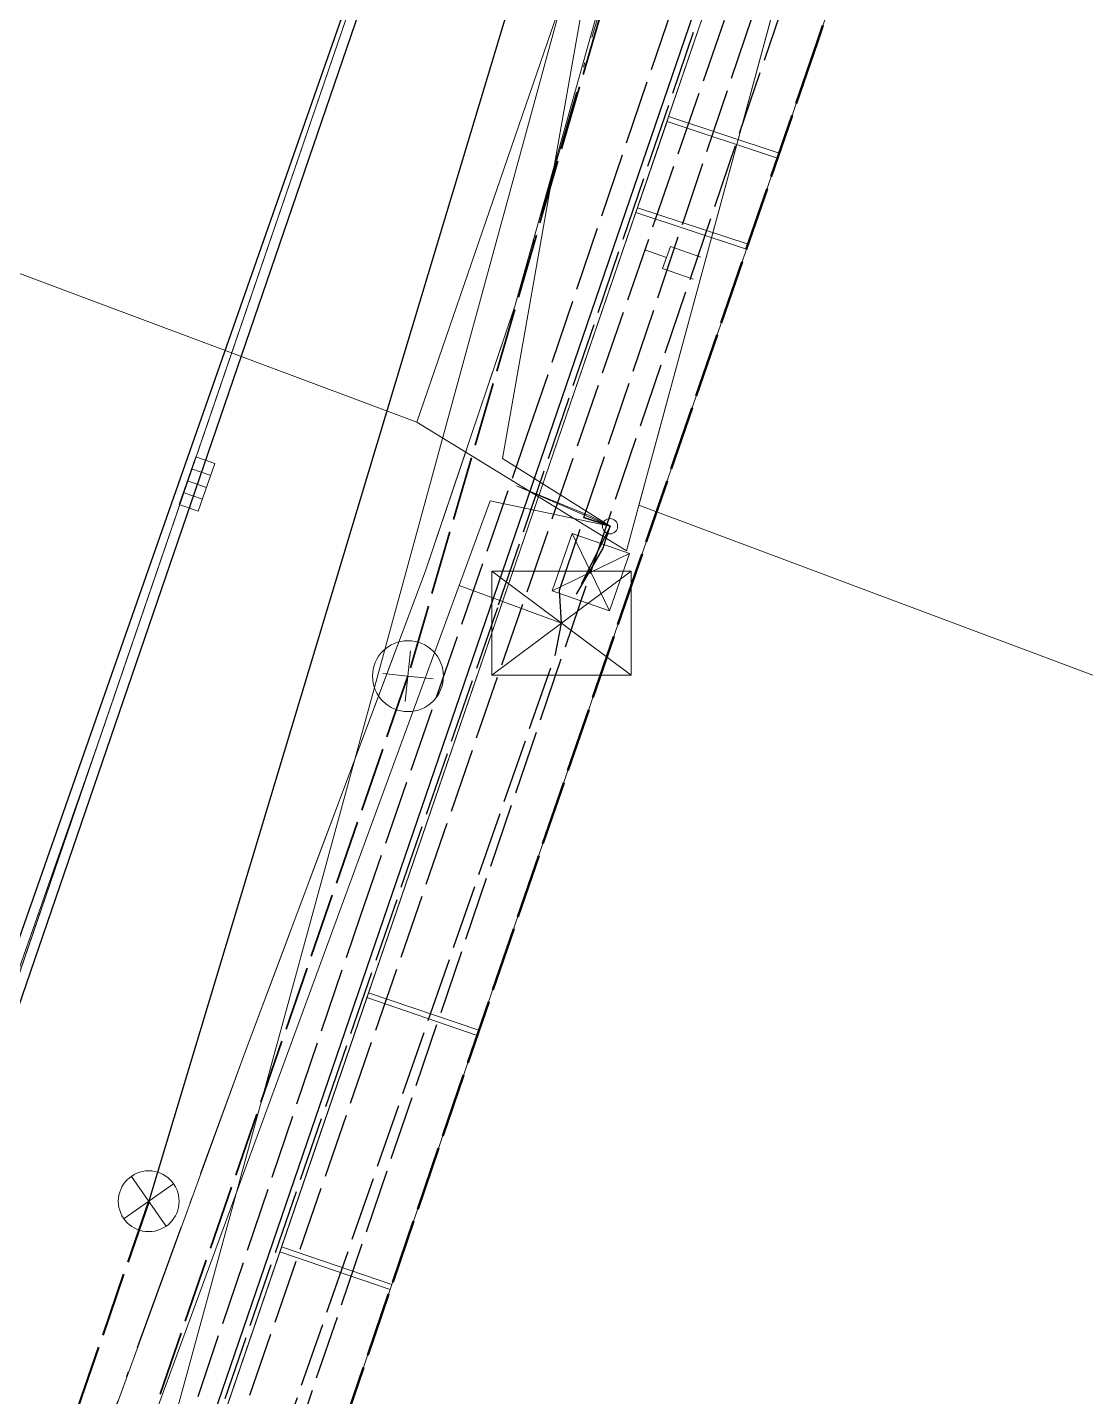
# Model space of a CAD drawing. Header units: metres. Extents: x 105014 to 106600, y 111320 to 118425.
# Drawn here: x 105928.64 to 105949.54, y 114655.63 to 114682.65 of the extents above; entities that cross this region are included whole.
import ezdxf

# ---------------------------------------------------------------- set-up
doc = ezdxf.new("R2010")
doc.units = ezdxf.units.M
doc.linetypes.add('DASHDOT', pattern=[3.556, 2.54, -0.508, 0, -0.508])
doc.linetypes.add('DASHED', pattern=[1.524, 1.27, -0.254])
for name, color, linetype, lineweight in [('00-BASE-LIMITE', 7, 'DASHED', 50), ('00-BASE-UE', 42, 'DASHED', 25), ('10-PAV-CALZADA-BRT', 12, 'CONTINUOUS', 30), ('10-PAV-CALZADA-MIXTA', 8, 'CONTINUOUS', 30), ('10-PAV-SARDINEL', 252, 'CONTINUOUS', 13), ('20-EP-ZONA-DURA', 253, 'CONTINUOUS', 13), ('20-EP-ZONA-VERDE', 84, 'CONTINUOUS', 13), ('30-RED-ENEL-NODOS', 11, 'CONTINUOUS', 13), ('30-RED-ENEL-PROY', 1, 'DASHED', 25), ('30-RED-ETB-CAMARA', 151, 'CONTINUOUS', 13), ('30-RED-ETB-EXIST', 145, 'CONTINUOUS', 13), ('30-RED-ETB-PROY', 5, 'DASHED', 25), ('30-RED-VANTI-EXIST', 52, 'CONTINUOUS', 13), ('30-RED-VANTI-PROY', 2, 'DASHED', 25), ('30-RED-VANTI-RETIRO', 8, 'DASHDOT', 13), ('35-RH-ACUE-DOMICILIARIA', 152, 'CONTINUOUS', 9), ('35-RH-ACUE-MENOR-EXIST', 151, 'CONTINUOUS', 13), ('35-RH-ACUE-MENOR-PROY', 5, 'DASHED', 25), ('35-RH-PLUV-COLECTOR', 96, 'CONTINUOUS', 30), ('35-RH-PLUV-INTERCEPTOR', 3, 'DASHED', 40), ('35-RH-PLUV-NODOS', 94, 'CONTINUOUS', 13), ('36-RH-SAN-COLECTOR-PROY', 6, 'DASHED', 35), ('36-RH-SAN-POZOS', 216, 'CONTINUOUS', 13), ('60-PREDIAL-LOTE', 42, 'CONTINUOUS', 13)]:
    doc.layers.add(name, color=color, linetype=linetype, lineweight=lineweight)

# ---------------------------------------------------------------- blocks, each defined once
blk = doc.blocks.new('CAM_ETB_T_13')
for p, q in [((-1.375, -1.025), (1.375, 1.025)), ((-1.375, 1.025), (1.375, -1.025))]:
    blk.add_line(p, q)
blk.add_lwpolyline([(-1.375, -1.025), (1.375, -1.025), (1.375, 1.025), (-1.375, 1.025)], close=True)
blk = doc.blocks.new('POSTE')
blk.add_circle((0, 0), 0.15)
blk = doc.blocks.new('CAJA_ENEL')
for p, q in [((-0.6, -0.6), (0.6, 0.6)), ((-0.6, 0.6), (0.6, -0.6))]:
    blk.add_line(p, q)
blk.add_lwpolyline([(-0.6, -0.6), (0.6, -0.6), (0.6, 0.6), (-0.6, 0.6)], close=True)
blk = doc.blocks.new('POZO_SAN')
for p, q in [((0, -0.5), (0, 0.5)), ((-0.5, 0), (0.5, 0))]:
    blk.add_line(p, q)
blk.add_circle((0, 0), 0.7)
blk = doc.blocks.new('SUMIDERO')
for p, q in [((-0.25, -0.2), (-0.25, 0.2)), ((0, -0.2), (0, 0.2)), ((0.25, -0.2), (0.25, 0.2))]:
    blk.add_line(p, q)
blk.add_lwpolyline([(-0.5, -0.2), (0.5, -0.2), (0.5, 0.2), (-0.5, 0.2)], close=True)
blk = doc.blocks.new('POZO_PLUV')
for p, q in [((-0.42, -0.42), (0.42, 0.42)), ((-0.42, 0.42), (0.42, -0.42))]:
    blk.add_line(p, q)
blk.add_circle((0, 0), 0.6)

msp = doc.modelspace()

# ---------------------------------------------------------------- linework, layer by layer
at = {"layer": '00-BASE-LIMITE'}
msp.add_lwpolyline([(105950.9695, 114704.1529), (105949.2349, 114697.7164), (105947.2661, 114691.3477), (105944.2369, 114682.3465), (105940.7155, 114672.0683), (105932.3729, 114647.7179)], dxfattribs=at)
at = {"layer": '00-BASE-UE'}
msp.add_lwpolyline([(105950.9695, 114704.1529), (105949.2349, 114697.7164), (105947.2661, 114691.3477), (105944.2369, 114682.3465), (105940.7155, 114672.0683), (105932.3729, 114647.7179)], dxfattribs=at)
at = {"layer": '10-PAV-CALZADA-BRT'}
msp.add_lwpolyline([(105934.9833, 114683.2341), (105888.5253, 114550.6999)], dxfattribs=at)
at = {"layer": '10-PAV-CALZADA-MIXTA'}
for points in [[(105899.2174, 114577.9432), (105935.9593, 114685.1823)], [(105941.8719, 114683.1567), (105924.0119, 114631.0282)]]:
    msp.add_lwpolyline(points, dxfattribs=at)
at = {"layer": '10-PAV-SARDINEL'}
for points in [[(105935.7701, 114685.2471), (105930.1116, 114668.7315), (105888.714, 114550.6337)], [(105899.0282, 114578.008), (105935.7701, 114685.2471)], [(105935.9593, 114685.1823), (105899.2174, 114577.9432)], [(105888.5253, 114550.6999), (105934.9833, 114683.2341)], [(105924.0119, 114631.0282), (105941.8719, 114683.1567)], [(105942.0611, 114683.0919), (105924.2011, 114630.9634)]]:
    msp.add_lwpolyline(points, dxfattribs=at)
at = {"layer": '20-EP-ZONA-DURA'}
for points in [[(105944.2369, 114682.3465), (105943.4892, 114680.1642), (105941.3055, 114680.8863), (105942.0611, 114683.0919), (105942.3643, 114683.9771), (105942.668, 114684.8642), (105942.9716, 114685.7536), (105943.2765, 114686.649), (105943.5798, 114687.5439), (105943.8823, 114688.4412), (105944.1837, 114689.3412), (105944.4838, 114690.2439), (105944.7821, 114691.1492), (105945.0785, 114692.0576), (105945.3726, 114692.9689), (105945.664, 114693.8832), (105945.7426, 114694.1336), (105947.939, 114693.4335), (105947.2661, 114691.3477), (105944.2369, 114682.3465)], [(105943.455, 114680.0643), (105942.8751, 114678.3718), (105940.6897, 114679.0887), (105941.2733, 114680.7917), (105943.455, 114680.0643)], [(105940.7155, 114672.0683), (105937.5605, 114662.8594), (105935.3825, 114663.5993), (105940.6565, 114678.9943), (105942.8409, 114678.272), (105940.7155, 114672.0683)], [(105930.1116, 114668.7315), (105916.3641, 114628.6065), (105916.0809, 114628.7057), (105930.1116, 114668.7315)], [(105937.5263, 114662.7596), (105935.8427, 114657.8456), (105933.6647, 114658.5855), (105935.3495, 114663.5049), (105937.5263, 114662.7596)], [(105935.8085, 114657.7457), (105934.1249, 114652.8316), (105931.9469, 114653.5717), (105933.6317, 114658.4911), (105935.8085, 114657.7457)]]:
    msp.add_lwpolyline(points, close=True, dxfattribs=at)
at = {"layer": '20-EP-ZONA-VERDE'}
for points in [[(105943.4893, 114680.1641), (105943.4557, 114680.0641), (105941.2733, 114680.7917), (105941.3055, 114680.8863), (105943.4893, 114680.1641)], [(105942.8743, 114678.3721), (105942.8411, 114678.2719), (105940.6565, 114678.9943), (105940.6897, 114679.0887), (105942.8743, 114678.3721)], [(105937.5607, 114662.8593), (105937.5265, 114662.7595), (105935.3495, 114663.5049), (105935.3819, 114663.5995), (105937.5607, 114662.8593)], [(105935.8429, 114657.8455), (105935.8085, 114657.7457), (105933.6317, 114658.4911), (105933.6641, 114658.5857), (105935.8429, 114657.8455)]]:
    msp.add_lwpolyline(points, close=True, dxfattribs=at)
at = {"layer": '30-RED-ENEL-PROY'}
for points in [[(105939.7685, 114671.8973), (105946.6029, 114692.0429)], [(105932.8821, 114651.6719), (105939.7685, 114671.8973)]]:
    msp.add_lwpolyline(points, dxfattribs=at)
at = {"layer": '30-RED-ETB-EXIST'}
for points in [[(105940.148, 114672.804), (105938.022, 114674.14), (105940.952, 114690.705)], [(105940.148, 114672.804), (105938.301, 114673.599), (105939.735, 114673.017), (105940.148, 114672.804)], [(105939.187, 114670.892), (105937.168, 114671.634), (105937.782, 114673.303), (105940.148, 114672.804)], [(105925.953, 114640.924), (105926.305, 114642.054), (105937.168, 114671.634), (105939.187, 114670.892)]]:
    msp.add_lwpolyline(points, dxfattribs=at)
at = {"layer": '30-RED-ETB-PROY'}
for points in [[(105940.148, 114672.804), (105939.633, 114672.977), (105949.65, 114702.757), (105949.557, 114703.386)], [(105939.187, 114670.892), (105939.151, 114671.543), (105939.633, 114672.977), (105940.148, 114672.804)], [(105940.148, 114672.804), (105939.487, 114671.461), (105940.007, 114672.357), (105940.148, 114672.804)], [(105925.994, 114640.912), (105928.555, 114640.022), (105939.072, 114670.283), (105939.187, 114670.892)]]:
    msp.add_lwpolyline(points, dxfattribs=at)
at = {"layer": '30-RED-VANTI-EXIST'}
for points in [[(105938.2677, 114677.1433), (105942.4233, 114691.9307)], [(105932.9371, 114662.4177), (105936.5047, 114671.9237), (105938.2677, 114677.1433)], [(105916.6561, 114611.8011), (105918.9809, 114624.0839), (105932.9371, 114662.4177)]]:
    msp.add_lwpolyline(points, dxfattribs=at)
at = {"layer": '30-RED-VANTI-PROY'}
for points in [[(105916.6561, 114611.8011), (105917.5191, 114614.3593), (105919.7213, 114620.0777), (105922.3449, 114627.1991), (105924.7387, 114634.3637), (105927.5955, 114642.6581), (105930.0613, 114649.8565), (105935.2187, 114665.1123), (105938.5147, 114674.5977), (105941.6843, 114683.9275), (105944.1935, 114691.1661), (105946.0779, 114696.9725), (105947.0595, 114700.0829), (105948.1693, 114704.3189), (105949.3899, 114709.8347), (105950.2293, 114714.9283), (105950.8171, 114719.5557), (105951.4975, 114727.9543), (105951.7683, 114733.0111), (105951.8102, 114735.2953)], [(105907.6722, 114582.7979), (105908.1869, 114584.3079), (105913.0153, 114598.7205), (105917.4869, 114611.9305), (105923.6651, 114629.4631), (105926.1895, 114637.2785), (105932.0501, 114654.1549), (105937.9487, 114671.2525), (105943.0215, 114686.1443), (105946.2827, 114696.1183), (105947.2475, 114699.1711), (105948.2679, 114703.0567), (105949.2549, 114707.3105), (105949.8141, 114709.7765), (105951.0991, 114718.1455), (105952.1327, 114730.8545), (105952.2876, 114734.4867)]]:
    msp.add_lwpolyline(points, dxfattribs=at)
at = {"layer": '30-RED-VANTI-RETIRO'}
for points in [[(105942.4233, 114691.9307), (105942.5139, 114691.9125), (105938.2677, 114677.1433)], [(105932.9371, 114662.4177), (105936.5047, 114671.9237), (105938.2677, 114677.1433)], [(105932.9371, 114662.4177), (105918.9995, 114624.2783), (105916.6072, 114611.6561)]]:
    msp.add_lwpolyline(points, dxfattribs=at)
at = {"layer": '35-RH-ACUE-DOMICILIARIA'}
for points in [[(105941.7898, 114677.6788), (105941.1861, 114677.8915), (105941.3386, 114678.3241), (105941.9422, 114678.1114)], [(105941.2624, 114678.1078), (105940.8349, 114678.2567)]]:
    msp.add_lwpolyline(points, dxfattribs=at)
at = {"layer": '35-RH-ACUE-MENOR-EXIST'}
msp.add_lwpolyline([(105917.64, 114618.48), (105931.64, 114655.52), (105945.32, 114705.54), (105947.37, 114728)], dxfattribs=at)
at = {"layer": '35-RH-ACUE-MENOR-PROY'}
msp.add_lwpolyline([(105954.5265, 114816.3428), (105954.2284, 114812.4868), (105952.9687, 114768.8574), (105952.3484, 114727.5527), (105952.2545, 114725.9017), (105952.2646, 114722.3196), (105948.9104, 114704.6195), (105943.3941, 114685.6658), (105927.2872, 114639.0259), (105925.1197, 114628.9907), (105925.0151, 114622.3662), (105920.7314, 114607.9796), (105919.9198, 114605.2707), (105916.7264, 114603.2208), (105915.5661, 114599.9205), (105900.294, 114556.3506), (105898.6053, 114552.429), (105897.5912, 114548.6288)], dxfattribs=at)
at = {"layer": '35-RH-PLUV-COLECTOR'}
msp.add_lwpolyline([(105942.056, 114696.0486), (105931.0398, 114659.4867)], dxfattribs=at)
msp.add_lwpolyline([(105942.056, 114696.0486), (105931.0398, 114659.4867)], dxfattribs=at)
at = {"layer": '35-RH-PLUV-INTERCEPTOR'}
msp.add_lwpolyline([(105931.0398, 114659.4867), (105917.2412, 114619.3573)], dxfattribs=at)
msp.add_lwpolyline([(105931.0398, 114659.4867), (105917.2412, 114619.3573)], dxfattribs=at)
at = {"layer": '36-RH-SAN-COLECTOR-PROY'}
for points in [[(105949.3507, 114715.125), (105936.1581, 114669.8462)], [(105936.1581, 114669.8462), (105928.9109, 114648.8732)]]:
    msp.add_lwpolyline(points, dxfattribs=at)
at = {"layer": '60-PREDIAL-LOTE'}
for points in [[(105939.2, 114683.2), (105936.333, 114674.857), (105918.298, 114681.601), (105946.089, 114879.583), (105956.853, 114873.54), (105946, 114712.4), (105944.6, 114704.2), (105939.2, 114683.2)], [(105958.769, 114872.4641), (105960.5304, 114871.4751), (105960.7859, 114871.3318), (105960.7842, 114871.3083), (105958.8505, 114845.8047), (105958.8453, 114845.7383), (105958.561, 114842.1222), (105957.8483, 114830.3455), (105952.6587, 114745.7601), (105951.868, 114728.322), (105950.454, 114715.532), (105946.546, 114694.679), (105940.4737, 114672.3206), (105940.4324, 114672.3459), (105936.333, 114674.857), (105939.2, 114683.2), (105944.6, 114704.2), (105946, 114712.4), (105956.853, 114873.54), (105958.769, 114872.4641)]]:
    msp.add_lwpolyline(points, close=True, dxfattribs=at)
msp.add_lwpolyline([(105951.419, 114669.2161), (105946.4838, 114671.0616), (105945.1461, 114671.5619), (105944.7754, 114671.7005), (105940.7174, 114673.218), (105940.9272, 114673.9899), (105941.0845, 114674.5689), (105944.4636, 114687.0106), (105945.68, 114691.4891), (105945.9579, 114692.5124), (105946.1794, 114693.3279), (105946.3366, 114693.9069), (105946.5463, 114694.6789), (105946.6937, 114695.4653), (105946.8042, 114696.055), (105948.4298, 114704.7295), (105949.5374, 114710.6403), (105949.6104, 114711.0301)], dxfattribs=at)

# ---------------------------------------------------------------- block references
at = {"layer": '30-RED-ENEL-NODOS', "rotation": 70.7}
msp.add_blockref('CAJA_ENEL', (105939.7685, 114671.8973), dxfattribs=at)
at = {"layer": '30-RED-ETB-CAMARA'}
for name, p in [('POSTE', (105940.148, 114672.804)), ('CAM_ETB_T_13', (105939.187, 114670.892))]:
    msp.add_blockref(name, p, dxfattribs=at)
at = {"layer": '35-RH-PLUV-NODOS'}
for name, p, rotation in [('SUMIDERO', (105931.9939, 114673.6369), 250.8), ('SUMIDERO', (105931.9939, 114673.6369), 250.8), ('SUMIDERO', (105931.9939, 114673.6369), 250.8), ('POZO_PLUV', (105931.0398, 114659.4867), 260), ('POZO_PLUV', (105931.0398, 114659.4867), 260)]:
    msp.add_blockref(name, p, dxfattribs=dict(at, rotation=rotation))
at = {"layer": '36-RH-SAN-POZOS', "rotation": 264}
msp.add_blockref('POZO_SAN', (105936.1581, 114669.8462), dxfattribs=at)

doc.saveas('drawing.dxf')
